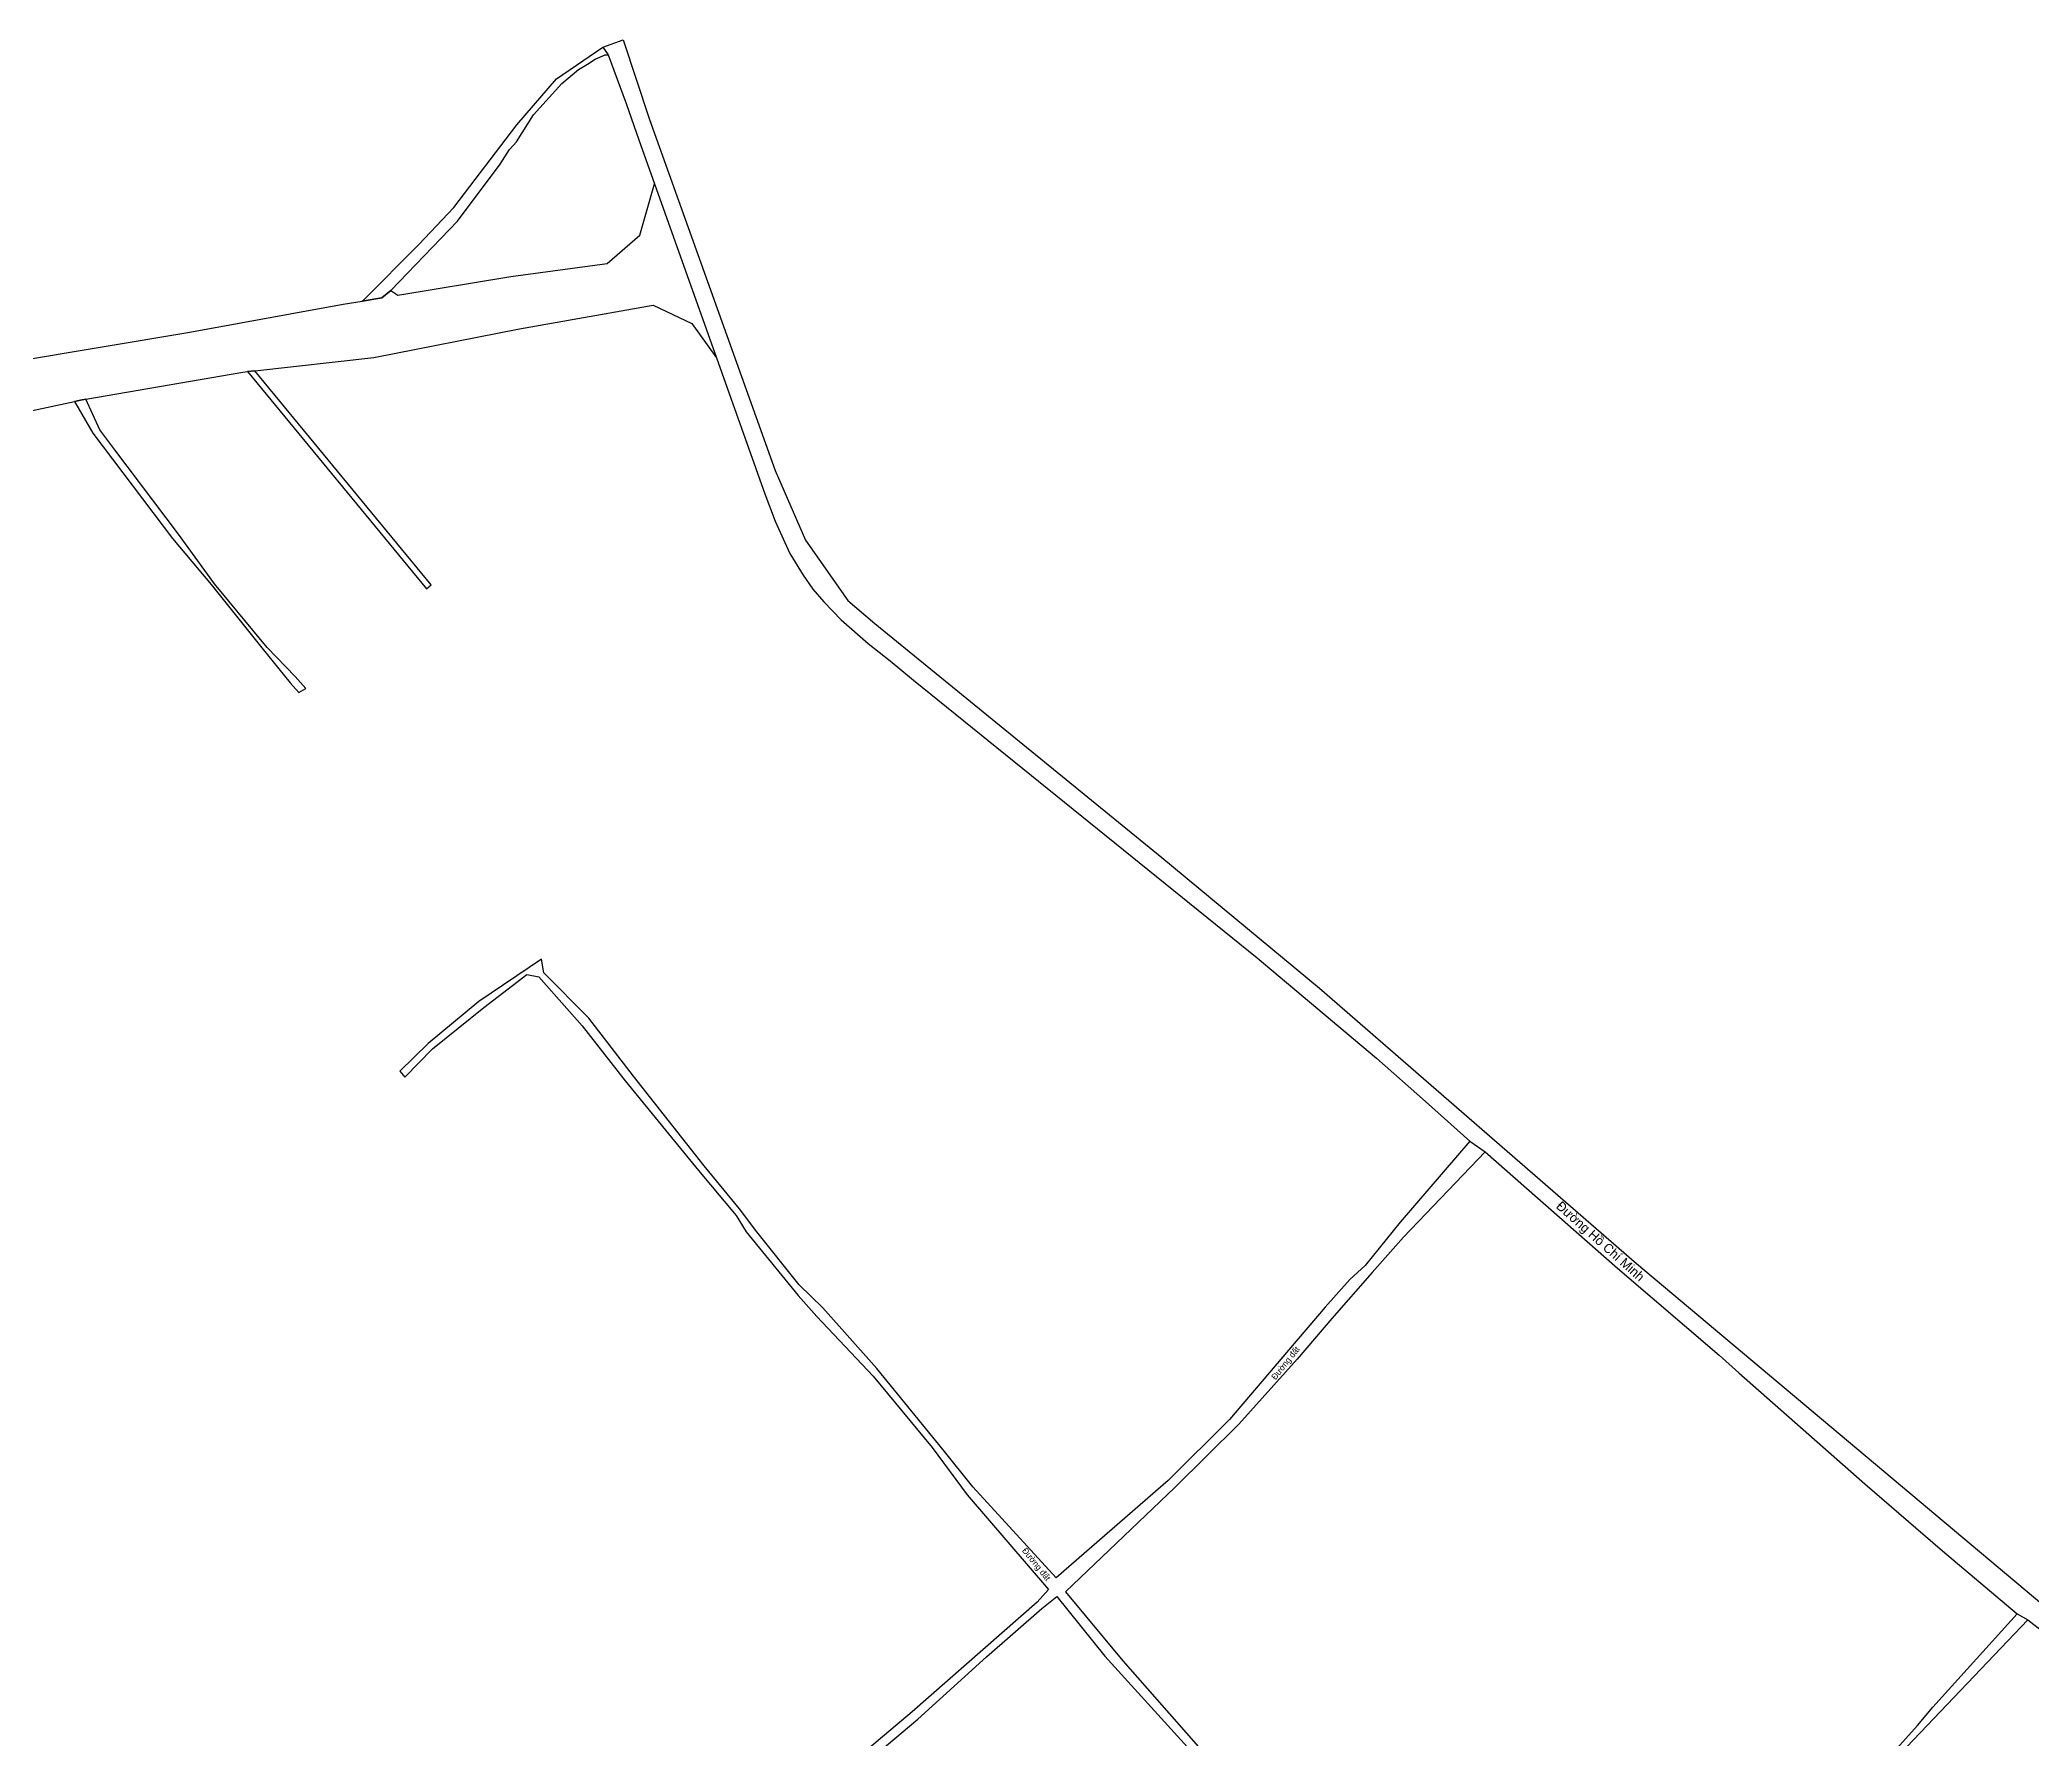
# Model space of a CAD drawing. Extents: x 548434 to 553028, y 1835329 to 1842282.
# Drawn here: x 549302 to 549990, y 1841696 to 1842282 of the extents above; entities that cross this region are included whole.
import ezdxf

# ---------------------------------------------------------------- set-up
doc = ezdxf.new("R2010")
doc.units = 0
for name, color, linetype in [('Level 3', 7, 'Continuous'), ('Level 30', 7, 'Continuous'), ('Level 5', 7, 'Continuous')]:
    doc.layers.add(name, color=color, linetype=linetype)

msp = doc.modelspace()

# ---------------------------------------------------------------- linework, layer by layer
at = {"layer": 'Level 30'}
for p, q in [((549496.4661, 1842279.5792), (549498.34, 1842276.85)), ((549514.2891, 1842232.4468), (549535.69, 1842172.35)), ((549373.849, 1842167.6205), (549376.4015, 1842167.9087)), ((549795.55, 1841902.2), (549800.93, 1841898.47)), ((549984.49, 1841739.09), (549988.07, 1841737.03))]:
    msp.add_line(p, q, dxfattribs=at)
for points in [[(549423.33, 1842195.62), (549420.18, 1842193.07), (549413.4013, 1842191.9453), (549413.79, 1842192.18), (549433.03, 1842211.43), (549445.06, 1842224.25), (549466.75, 1842252.71), (549480.49, 1842268.61), (549496.4661, 1842279.5792)], [(549496.4661, 1842279.5792), (549503.46, 1842282.06), (549512.54, 1842254.6), (549555.91, 1842133.55), (549566.36, 1842109.43), (549580.99, 1842088.64), (549590.34, 1842080.72), (549689.33, 1842000), (549743.71, 1841954.97), (549853.1, 1841859.96), (550014.42, 1841724.51)], [(549423.33, 1842195.62), (549446.31, 1842219.5), (549461, 1842239.23), (549464.22, 1842244.2), (549466.68, 1842246.87), (549472.6, 1842256.18), (549482.29, 1842266.95), (549488.06, 1842271.82), (549491.23, 1842273.68), (549493.83, 1842275.41), (549497.24, 1842276.95), (549498.34, 1842276.85)], [(549498.34, 1842276.85), (549504.57, 1842260.16), (549508.91, 1842247.55), (549514.2891, 1842232.4468)], [(549293.49, 1842171.14), (549353.33, 1842181.12), (549406.92, 1842190.87), (549413.4013, 1842191.9453), (549420.18, 1842193.07), (549423.33, 1842195.62), (549425.74, 1842193.99), (549464.73, 1842200.45), (549497.95, 1842204.92), (549509.21, 1842214.73), (549514.2891, 1842232.4468), (549535.69, 1842172.35), (549552.4, 1842125.44), (549555.91, 1842116.04), (549561, 1842104.87), (549565.59, 1842097.35), (549568.97, 1842092.61), (549572.68, 1842088.19), (549578.66, 1842082.04), (549588.07, 1842073.85), (549595.552, 1842067.891), (549603.7, 1842061.13), (549722.26, 1841965.41), (549763.35, 1841930.76), (549780.35, 1841915.83), (549795.55, 1841902.2), (549771.54, 1841874.24), (549759.46, 1841859.33), (549754.15, 1841854.48), (549745.71, 1841844.89), (549733.03, 1841830.12), (549712.68, 1841806.12), (549691.51, 1841785.06), (549652.93, 1841751.55), (549624.16, 1841782.96), (549613.95, 1841795.72), (549591.06, 1841823.79), (549572.34, 1841844.69), (549564.25, 1841852.65), (549549.55, 1841870.86), (549543.66, 1841878.82), (549531.43, 1841893.69), (549507.11, 1841924.61), (549491.7, 1841944.54), (549476.07, 1841960.19), (549475.32, 1841964.96), (549453.71, 1841950.3), (549436.21, 1841935.87), (549426.46, 1841926.35), (549428.17, 1841924.23), (549437.68, 1841933.96), (549455.37, 1841948.25), (549470.3, 1841959.68), (549474.35, 1841958.9), (549489.36, 1841941.96), (549504.23, 1841922.96), (549529.48, 1841892.05), (549542.45, 1841876.52), (549545.88, 1841870.94), (549563.86, 1841848.95), (549570.35, 1841841.69), (549589.8, 1841821.11), (549610.14, 1841796.49), (549622.19, 1841780.2), (549650.2, 1841747.5), (549646.28, 1841743.15), (549603.22, 1841705.31), (549559.9516, 1841668.8913)], [(549423.33, 1842195.62), (549425.74, 1842193.99), (549464.73, 1842200.45), (549497.95, 1842204.92), (549509.21, 1842214.73), (549514.2891, 1842232.4468)], [(549376.4015, 1842167.9087), (549417.42, 1842172.54), (549467.75, 1842182.33), (549513.88, 1842190.58), (549527.19, 1842184.26), (549535.69, 1842172.35)], [(549535.69, 1842172.35), (549552.4, 1842125.44), (549555.91, 1842116.04), (549561, 1842104.87), (549565.59, 1842097.35), (549568.97, 1842092.61), (549572.68, 1842088.19), (549578.66, 1842082.04), (549588.07, 1842073.85), (549595.552, 1842067.891), (549603.7, 1842061.13), (549722.26, 1841965.41), (549763.35, 1841930.76), (549780.35, 1841915.83), (549795.55, 1841902.2)], [(549318.0649, 1842158.1274), (549372.25, 1842167.44), (549373.849, 1842167.6205)], [(549373.849, 1842167.6205), (549435.6111, 1842092.6886), (549437.2511, 1842094.0886), (549376.4015, 1842167.9087)], [(549169.7, 1842116.0464), (549192.19, 1842125.88), (549258.72, 1842145.46), (549314.2113, 1842157.3551)], [(549314.2113, 1842157.3551), (549320.52, 1842146.42), (549347.95, 1842110.06), (549361.37, 1842094.24), (549378.78, 1842072.36), (549388.55, 1842060.28), (549391.58, 1842056.94), (549394.06, 1842058.28), (549390.28, 1842062.42), (549380.68, 1842072.49), (549362.53, 1842094.38), (549350.07, 1842111.54), (549328.09, 1842140.62), (549322.92, 1842147.56), (549318.0649, 1842158.1274)], [(549314.2113, 1842157.3551), (549316.8, 1842157.91), (549318.0649, 1842158.1274)], [(549795.55, 1841902.2), (549771.54, 1841874.24), (549759.46, 1841859.33), (549754.15, 1841854.48), (549745.71, 1841844.89), (549733.03, 1841830.12), (549712.68, 1841806.12), (549691.51, 1841785.06), (549652.93, 1841751.55), (549624.16, 1841782.96), (549613.95, 1841795.72), (549591.06, 1841823.79), (549572.34, 1841844.69), (549564.25, 1841852.65), (549549.55, 1841870.86), (549543.66, 1841878.82), (549531.43, 1841893.69), (549507.11, 1841924.61), (549491.7, 1841944.54), (549476.07, 1841960.19), (549475.32, 1841964.96), (549453.71, 1841950.3), (549436.21, 1841935.87), (549426.46, 1841926.35), (549428.17, 1841924.23), (549437.68, 1841933.96), (549455.37, 1841948.25), (549470.3, 1841959.68), (549474.35, 1841958.9), (549489.36, 1841941.96), (549504.23, 1841922.96), (549529.48, 1841892.05), (549542.45, 1841876.52), (549545.88, 1841870.94), (549563.86, 1841848.95), (549570.35, 1841841.69), (549589.8, 1841821.11), (549610.14, 1841796.49), (549622.19, 1841780.2), (549650.2, 1841747.5), (549646.28, 1841743.15), (549603.22, 1841705.31), (549559.9516, 1841668.8913)], [(549800.93, 1841898.47), (549772.68, 1841869.03), (549761.86, 1841856.9), (549747.95, 1841841), (549736.08, 1841826.99), (549715.96, 1841804.53), (549693.79, 1841782.65), (549656.12, 1841746.74), (549675.92, 1841722.9), (549702.77, 1841692.28)], [(549800.93, 1841898.47), (549846.58, 1841858.41), (549881.61, 1841828.35), (549888.41, 1841822.24), (549931.84, 1841783.98), (549958.65, 1841760.83), (549984.49, 1841739.09)], [(549561.97, 1841666.46), (549605.14, 1841702.82), (549628.89, 1841724.23), (549647.9, 1841740.99), (549653.1, 1841745.12), (549669.65, 1841724.5), (549698.15, 1841693.16)], [(549561.97, 1841666.46), (549605.14, 1841702.82), (549628.89, 1841724.23), (549647.9, 1841740.99), (549653.1, 1841745.12), (549669.65, 1841724.5), (549698.15, 1841693.16)], [(549988.07, 1841737.03), (549944.1, 1841690.81), (549932.38, 1841675.97), (549921.06, 1841660.77), (549909.08, 1841644.9), (549893.97, 1841625.63), (549880.29, 1841606.79), (549883.07, 1841602.26), (549905.64, 1841581.12), (549944.28, 1841549.76), (549970.79, 1841524.95), (550022.02, 1841481.67), (550023.25, 1841480.57)], [(549939.78, 1841689.19), (549950.08, 1841700.57), (549955.33, 1841706.87), (549984.49, 1841739.09)], [(549988.07, 1841737.03), (549999.35, 1841728.28), (550010.44, 1841719.07), (550038.81, 1841696.44), (550062.13, 1841677.56), (550082.81, 1841661.74), (550103, 1841645.52), (550120.15, 1841631.62), (550137.34, 1841618.29)]]:
    msp.add_lwpolyline(points, dxfattribs=at)
for points in [[(549437.2511, 1842094.0886), (549376.4015, 1842167.9087), (549373.849, 1842167.6205), (549435.6111, 1842092.6886)], [(549322.92, 1842147.56), (549318.0649, 1842158.1274), (549316.8, 1842157.91), (549314.2113, 1842157.3551), (549320.52, 1842146.42), (549347.95, 1842110.06), (549361.37, 1842094.24), (549378.78, 1842072.36), (549388.55, 1842060.28), (549391.58, 1842056.94), (549394.06, 1842058.28), (549390.28, 1842062.42), (549380.68, 1842072.49), (549362.53, 1842094.38), (549350.07, 1842111.54), (549328.09, 1842140.62)]]:
    msp.add_lwpolyline(points, close=True, dxfattribs=at)

# ---------------------------------------------------------------- texts
at = {"layer": 'Level 3'}
msp.add_text('D', height=0.1, dxfattribs=at).set_placement((549523.35, 1842206.865))
at = {"layer": 'Level 5'}
for s, height, rotation, p in [('Đường Hồ Chí Minh', 3.22605, 318.3670444, (549825.103, 1841879.336)), ('Đường đất', 2.10739, 51.549575, (549728.585, 1841819.655)), ('Đường đất', 2.10739, 308.8297639, (549640.97, 1841760.861))]:
    msp.add_text(s, height=height, rotation=rotation, dxfattribs=at).set_placement(p)

doc.saveas('drawing.dxf')
